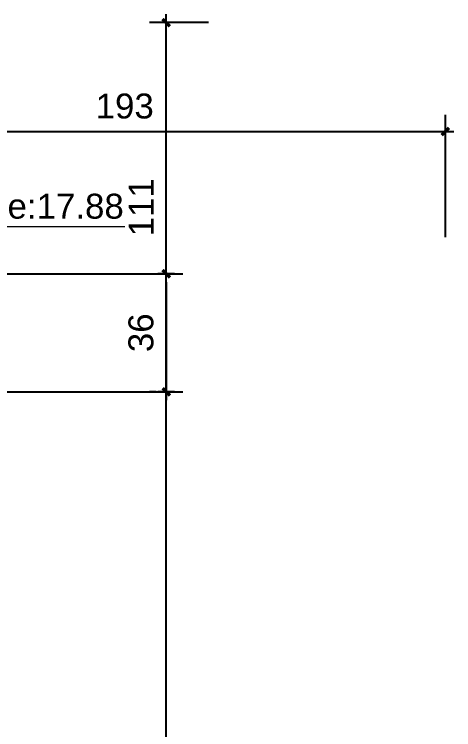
# Model space of a CAD drawing. Header units: metres. Extents: x -101133.8 to -101066.7, y -24899.3 to -24824.7.
# Drawn here: x -101101.84 to -101100.518, y -24846.378 to -24844.226 of the extents above; entities that cross this region are included whole.
import ezdxf

# ---------------------------------------------------------------- set-up
doc = ezdxf.new("R2010")
doc.units = ezdxf.units.M
doc.header["$LTSCALE"] = 0.2
doc.header["$PDSIZE"] = -5
doc.layers.add('CMT-COTATION DIVERS', color=1, linetype='Continuous')
doc.layers.add('CMT-PLB-EV-SOUS DALLAGE', color=1, linetype='Continuous')
doc.styles.add('Arial', font='arial.ttf')
doc.styles.get("Standard").update_dxf_attribs({"font": 'arial.ttf'})
doc.dimstyles.get("Standard").update_dxf_attribs({"dimtxt": 0.18, "dimasz": 0.18, "dimexe": 0.18, "dimexo": 0.0625, "dimgap": 0.09, "dimtad": 0, "dimtih": 1, "dimtoh": 1, "dimdec": 4, "dimzin": 0, "dimdsep": 46, "dimtxsty": 'Standard', "dimcen": 0.09, "dimadec": 0, "dimazin": 0, "dimtfac": 1, "dimtdec": 4, "dimtofl": 0, "dimtmove": 0, "dimatfit": 3, "dimfxl": 1, "dimtolj": 1, "dimtzin": 0, "dimarcsym": 0})

# ---------------------------------------------------------------- blocks, each defined once
blk = doc.blocks.new('COT-45')
at = {"color": 0}
for p, q in [((0, -1), (0, 1)), ((-1, 0), (1, 0))]:
    blk.add_line(p, q, dxfattribs=at)
at = {"color": 0, "const_width": 0.4}
blk.add_lwpolyline([(-0.442, -0.442), (0.442, 0.442)], dxfattribs=at)
blk = doc.blocks.new('*D116')
at = {"layer": 'CMT-COTATION DIVERS', "color": 0, "lineweight": -2}
for p, q in [((-101102.472, -24844.8966), (-101102.472, -24844.5285)), ((-101100.5433, -24844.8966), (-101100.5433, -24844.5285)), ((-101102.447, -24844.5785), (-101100.5683, -24844.5785))]:
    blk.add_line(p, q, dxfattribs=at)
at = {"layer": 'Defpoints', "color": 0, "lineweight": 15}
for p in [(-101100.5433, -24844.5785), (-101102.472, -24844.9266), (-101100.5433, -24844.9266)]:
    blk.add_point(p, dxfattribs=at)
at = {"layer": 'CMT-COTATION DIVERS', "color": 0, "lineweight": -2, "xscale": 0.025, "yscale": 0.025, "zscale": 0.025, "rotation": 180}
blk.add_blockref('COT-45', (-101102.472, -24844.5785), dxfattribs=at)
at = {"layer": 'CMT-COTATION DIVERS', "color": 0, "lineweight": -2, "xscale": 0.025, "yscale": 0.025, "zscale": 0.025}
blk.add_blockref('COT-45', (-101100.5433, -24844.5785), dxfattribs=at)
at = {"layer": 'CMT-COTATION DIVERS', "color": 0, "lineweight": 15, "insert": (-101101.5076, -24844.5027), "char_height": 0.075, "attachment_point": 5}
blk.add_mtext('\\A1;193', dxfattribs=at)
blk = doc.blocks.new('*D136')
at = {"layer": 'CMT-COTATION DIVERS', "color": 0, "lineweight": -2}
for p, q in [((-101104.5691, -24845.3617), (-101101.3327, -24845.3617)), ((-101101.3827, -24847.9662), (-101101.3827, -24845.3867)), ((-101101.8305, -24847.9912), (-101101.3327, -24847.9912))]:
    blk.add_line(p, q, dxfattribs=at)
at = {"layer": 'Defpoints', "color": 0, "lineweight": 15}
for p in [(-101104.5991, -24845.3617), (-101101.3827, -24845.3617), (-101101.8605, -24847.9912)]:
    blk.add_point(p, dxfattribs=at)
at = {"layer": 'CMT-COTATION DIVERS', "color": 0, "lineweight": -2, "xscale": 0.025, "yscale": 0.025, "zscale": 0.025}
for p, rotation in [((-101101.3827, -24845.3617), 90), ((-101101.3827, -24847.9912), 270)]:
    blk.add_blockref('COT-45', p, dxfattribs=dict(at, rotation=rotation))
at = {"layer": 'CMT-COTATION DIVERS', "color": 0, "lineweight": 15, "insert": (-101101.4585, -24846.6764), "char_height": 0.075, "attachment_point": 5, "rotation": 90}
blk.add_mtext('\\A1;263', dxfattribs=at)
blk = doc.blocks.new('*D137')
at = {"layer": 'CMT-COTATION DIVERS', "color": 0, "lineweight": -2}
for p, q in [((-101102.362, -24845.0066), (-101101.3327, -24845.0066)), ((-101101.3827, -24845.0316), (-101101.3827, -24845.3367)), ((-101101.3527, -24845.3617), (-101101.3327, -24845.3617))]:
    blk.add_line(p, q, dxfattribs=at)
at = {"layer": 'Defpoints', "color": 0, "lineweight": 15}
for p in [(-101102.392, -24845.0066), (-101101.3827, -24845.3617), (-101101.3827, -24845.3617)]:
    blk.add_point(p, dxfattribs=at)
at = {"layer": 'CMT-COTATION DIVERS', "color": 0, "lineweight": -2, "xscale": 0.025, "yscale": 0.025, "zscale": 0.025}
for p, rotation in [((-101101.3827, -24845.0066), 90), ((-101101.3827, -24845.3617), 270)]:
    blk.add_blockref('COT-45', p, dxfattribs=dict(at, rotation=rotation))
at = {"layer": 'CMT-COTATION DIVERS', "color": 0, "lineweight": 15, "insert": (-101101.4585, -24845.1841), "char_height": 0.075, "attachment_point": 5, "rotation": 90}
blk.add_mtext('\\A1;36', dxfattribs=at)
blk = doc.blocks.new('*D138')
at = {"layer": 'CMT-COTATION DIVERS', "color": 0, "lineweight": -2}
for p, q in [((-101101.2558, -24844.2514), (-101101.4327, -24844.2514)), ((-101101.3827, -24845.3367), (-101101.3827, -24844.2764)), ((-101101.4127, -24845.3617), (-101101.4327, -24845.3617))]:
    blk.add_line(p, q, dxfattribs=at)
at = {"layer": 'Defpoints', "color": 0, "lineweight": 15}
for p in [(-101101.3827, -24844.2514), (-101101.2258, -24844.2514), (-101101.3827, -24845.3617)]:
    blk.add_point(p, dxfattribs=at)
at = {"layer": 'CMT-COTATION DIVERS', "color": 0, "lineweight": -2, "xscale": 0.025, "yscale": 0.025, "zscale": 0.025}
for p, rotation in [((-101101.3827, -24844.2514), 90), ((-101101.3827, -24845.3617), 270)]:
    blk.add_blockref('COT-45', p, dxfattribs=dict(at, rotation=rotation))
at = {"layer": 'CMT-COTATION DIVERS', "color": 0, "lineweight": 15, "insert": (-101101.4578, -24844.8065), "char_height": 0.075, "attachment_point": 5, "rotation": 90}
blk.add_mtext('\\A1;111', dxfattribs=at)

msp = doc.modelspace()

# ---------------------------------------------------------------- linework, layer by layer
at = {"layer": 'CMT-PLB-EV-SOUS DALLAGE', "linetype": 'Continuous', "lineweight": 20}
msp.add_line((-101102.1307, -24844.8649), (-101101.5076, -24844.8649), dxfattribs=at)

# ---------------------------------------------------------------- texts
at = {"layer": 'CMT-PLB-EV-SOUS DALLAGE', "lineweight": 15, "insert": (-101102.0986, -24844.804), "char_height": 0.075, "attachment_point": 4, "style": 'Arial'}
msp.add_mtext('EU Fe:17.88', dxfattribs=at)

# ---------------------------------------------------------------- dimensions: what is measured, and where the dimension line sits
at = {"layer": 'CMT-COTATION DIVERS', "lineweight": 15}
for base, p1, p2, picture, middle in [((-101101.3827, -24844.2514), (-101101.3827, -24845.3617), (-101101.2258, -24844.2514), '*D138', (-101101.4578, -24844.8065)), ((-101101.3827, -24845.3617), (-101102.392, -24845.0066), (-101101.3827, -24845.3617), '*D137', (-101101.4585, -24845.1841)), ((-101101.3827, -24845.3617), (-101101.8605, -24847.9912), (-101104.5991, -24845.3617), '*D136', (-101101.4585, -24846.6764))]:
    dim = msp.add_linear_dim(base=base, p1=p1, p2=p2, angle=90, dimstyle='Standard', override={"dimscale": 0.05, "dimtxt": 1.5, "dimasz": 0.5, "dimexe": 1, "dimexo": 0.6, "dimgap": 0.75, "dimtad": 1, "dimtih": 0, "dimtoh": 0, "dimdec": 0, "dimlfac": 100, "dimblk": 'COT-45', "dimcen": 0, "dimadec": 2, "dimazin": 2, "dimtdec": 2, "dimtix": 1, "dimtmove": 1, "dimfrac": 1}, dxfattribs=at)
    dim.commit()
    dim.dimension.update_dxf_attribs({"geometry": picture, "text_midpoint": middle})
dim = msp.add_linear_dim(base=(-101100.5433, -24844.5785), p1=(-101102.472, -24844.9266), p2=(-101100.5433, -24844.9266), dimstyle='Standard', override={"dimscale": 0.05, "dimtxt": 1.5, "dimasz": 0.5, "dimexe": 1, "dimexo": 0.6, "dimgap": 0.75, "dimtad": 1, "dimtih": 0, "dimtoh": 0, "dimdec": 0, "dimlfac": 100, "dimblk": 'COT-45', "dimcen": 0, "dimadec": 2, "dimazin": 2, "dimtdec": 2, "dimtix": 1, "dimtmove": 1, "dimfrac": 1}, dxfattribs=at)
dim.commit()
dim.dimension.update_dxf_attribs({"geometry": '*D116', "text_midpoint": (-101101.5076, -24844.5027)})

doc.saveas('drawing.dxf')
